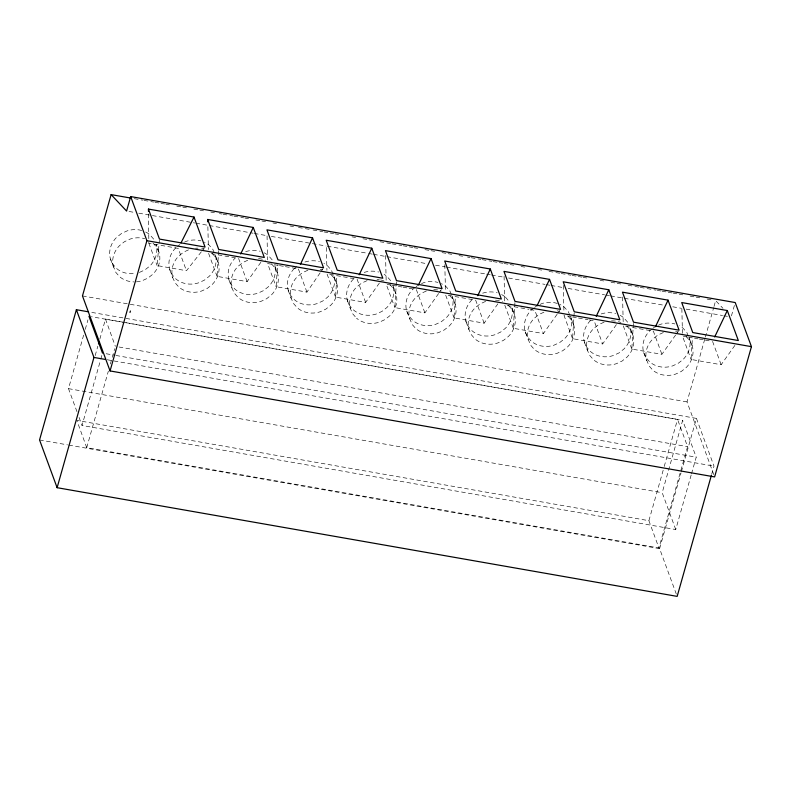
<?xml version="1.0" encoding="UTF-8"?>
<svg xmlns="http://www.w3.org/2000/svg" width="791" height="791" viewBox="0 0 791 791"><rect width="100%" height="100%" fill="white"/><g stroke="black" fill="none" stroke-linecap="round" stroke-linejoin="round"><path stroke-width="0.59" stroke-dasharray="3.96 2.97" d="M438.639 293.471L424.915 312.88L394.838 307.6L396.42 281.853M260.872 262.286L247.118 281.636L217.041 276.356L218.346 255.582M218.425 254.356L218.652 250.688M379.383 283.059L365.63 302.409L335.552 297.129L336.857 276.356M497.885 303.833L484.132 323.183L454.054 317.903L455.359 297.119M557.141 314.225L543.387 333.565L513.31 328.295L514.921 302.617M616.397 324.607L602.643 343.956L572.565 338.677L573.87 317.893M573.95 316.677L574.177 313.009M675.652 334.998L661.899 354.338L631.821 349.068L633.433 323.39M734.898 345.38L721.155 364.72L691.067 359.45L692.372 338.667M320.098 272.895L306.928 292.116L276.108 286.718L277.641 264.738M201.339 251.795L186.449 270.72L157.073 265.568L159.367 240.286M76.964 411.666L68.491 388.648L83.925 334.079M85.27 329.333L87.949 319.841M95.167 355.614L97.837 346.191M99.834 339.131L105.5 319.099L677.551 419.378L687.587 446.658L658.933 547.965L86.713 447.657L76.846 420.407L648.897 520.686L658.933 547.965M691.176 474.976L675.741 529.545L82.037 425.469L100.487 360.231M100.823 359.045L101.831 355.485M86.713 447.657L108.367 371.088M110.364 364.018L114.695 348.702M648.897 520.686L663.896 467.679M664.222 466.492L677.551 419.378M713.769 474.6L687.013 401.897L705.008 338.291M705.335 337.114L713.67 307.659M713.996 306.483L715.667 300.59L722.994 308.371M675.741 529.545L662.196 492.714L682.653 420.357L91.39 316.716M676.325 594.11L659.605 548.647L681.031 472.86M681.367 471.683L696.436 418.399L89.759 312.05M731.438 315.906L734.592 304.772M691.512 473.789L696.209 457.178L682.653 420.357M711.653 474.422L713.996 466.126L696.436 418.399M320.79 271.886L322.876 268.851M439.331 292.502L441.388 289.585M557.833 313.256L559.89 310.359M676.335 334.029L678.401 331.132M202.081 250.856L204.315 248.018M177.461 246.446L179.913 244.518M294.321 268.505L296.773 266.577M415.265 287.351L412.813 289.279A24.758 22.138 -20.2 0 0 406.683 310.982L412.042 324.3L415.779 328.581A23.453 20.971 -20.2 0 0 438.57 332.576L444.265 329.946L449.159 326.09A24.758 22.138 -20.2 0 0 455.29 304.377L449.931 291.068L446.193 286.787A23.453 20.971 -20.2 0 0 441.309 283.653M416.076 286.708L417.707 285.413M533.757 308.114L531.305 310.052A24.758 22.138 -20.2 0 0 525.175 331.755L530.534 345.074L534.271 349.345A23.453 20.971 -20.2 0 0 557.062 353.34L562.757 350.72L567.651 346.853A24.758 22.138 -20.2 0 0 573.782 325.15L568.422 311.832L564.685 307.561A23.453 20.971 -20.2 0 0 559.801 304.426M534.568 307.472L536.199 306.186M652.249 328.888L649.797 330.816A24.758 22.138 -20.2 0 0 643.666 352.529L649.025 365.838L652.763 370.119A23.453 20.971 -20.2 0 0 675.554 374.113L681.249 371.493L686.143 367.627A24.758 22.138 -20.2 0 0 692.273 345.924L686.914 332.606L683.177 328.324A23.453 20.971 -20.2 0 0 679.34 325.714M653.059 328.245L654.691 326.96M184.521 242.125L186.419 241.255A23.453 20.971 -20.2 0 1 200.983 240.879M139.325 272.46L145.02 269.84L149.914 265.974A24.758 22.138 -20.2 0 0 156.054 244.271L159.06 252.448A24.758 22.138 -20.2 0 1 152.92 274.161L148.036 278.027L142.34 280.647A23.453 20.971 -20.2 0 1 136.23 281.853M188.485 249.877L183.739 252.062L178.845 255.918A24.758 22.138 -20.2 0 0 172.705 277.631L175.058 282.763L178.796 287.034A23.453 20.971 -20.2 0 0 201.586 291.029L207.282 288.408L212.176 284.542A24.758 22.138 -20.2 0 0 218.306 262.839L212.947 249.521L209.21 245.25A23.453 20.971 -20.2 0 0 204.325 242.115M247.731 260.259L242.985 262.444L238.091 266.3A24.758 22.138 -20.2 0 0 231.951 288.013L234.304 293.145L238.042 297.416A23.453 20.971 -20.2 0 0 260.832 301.42L266.527 298.79L271.422 294.934A24.758 22.138 -20.2 0 0 277.552 273.221L274.546 265.044A24.758 22.138 -20.2 0 1 268.406 286.747L263.512 290.613L257.817 293.234A23.453 20.971 -20.2 0 1 235.036 289.239L231.288 284.958L228.935 279.826A24.758 22.138 -20.2 0 1 235.075 258.123M307.926 270.206L302.231 272.826L297.337 276.692A24.758 22.138 -20.2 0 0 291.197 298.395L293.55 303.526L297.287 307.808A23.453 20.971 -20.2 0 0 320.078 311.802L325.773 309.182L330.668 305.316A24.758 22.138 -20.2 0 0 336.798 283.613L331.439 270.295L327.701 266.013A23.453 20.971 -20.2 0 0 323.865 263.403M367.172 280.587L361.477 283.218L356.583 287.074A24.758 22.138 -20.2 0 0 350.443 308.787L352.796 313.918L356.533 318.19M421.504 283.672L423.403 282.792A23.453 20.971 -20.2 0 1 437.967 282.417M426.418 290.979L420.723 293.599L415.829 297.456A24.758 22.138 -20.2 0 0 409.689 319.168M485.664 301.361L479.969 303.981L475.075 307.847A24.758 22.138 -20.2 0 0 468.934 329.55L471.288 334.682L475.025 338.963A23.453 20.971 -20.2 0 0 497.816 342.958L503.511 340.338L508.405 336.472A24.758 22.138 -20.2 0 0 514.536 314.769L511.53 306.582A24.758 22.138 -20.2 0 1 505.39 328.285L500.495 332.151L494.8 334.771A23.453 20.971 -20.2 0 1 472.019 330.776L468.272 326.505L465.919 321.373A24.758 22.138 -20.2 0 1 472.059 299.66M539.996 304.436L541.894 303.566A23.453 20.971 -20.2 0 1 558.723 303.962M543.961 312.188L539.215 314.373L534.321 318.229A24.758 22.138 -20.2 0 0 528.18 339.942M604.156 322.135L598.461 324.755L593.566 328.621A24.758 22.138 -20.2 0 0 587.426 350.324L589.779 355.456L593.517 359.737A23.453 20.971 -20.2 0 0 616.308 363.731L622.003 361.101L626.897 357.245A24.758 22.138 -20.2 0 0 633.027 335.532L630.022 327.355A24.758 22.138 -20.2 0 1 623.881 349.058L618.987 352.924L613.292 355.545A23.453 20.971 -20.2 0 1 590.511 351.55L586.764 347.269L584.411 342.137A24.758 22.138 -20.2 0 1 590.551 320.434M658.488 325.21L660.386 324.34A23.453 20.971 -20.2 0 1 674.95 323.954M663.402 332.517L657.707 335.137L652.812 339.003A24.758 22.138 -20.2 0 0 646.672 360.706M134.223 198.67L142.746 200.163M143.962 200.38L153.691 202.081M154.907 202.298L159.772 203.149M160.988 203.366L164.637 203.999M165.853 204.216L169.501 204.859M176.798 206.135L181.663 206.985M182.879 207.202L186.528 207.835M193.835 209.121L198.699 209.971M199.915 210.188L203.564 210.821M210.861 212.107L214.509 212.739M219.374 213.6L221.806 214.025M223.022 214.232L232.752 215.943M233.968 216.151L243.707 217.861M244.923 218.079L248.572 218.712M255.869 219.997L260.733 220.847M261.95 221.055L265.598 221.698M272.895 222.983L276.543 223.616M289.931 225.959L293.58 226.602M298.444 227.452L311.822 229.805M313.038 230.013L322.768 231.723M323.984 231.931L328.848 232.791M330.065 232.999L333.713 233.642M334.929 233.849L338.578 234.492M351.965 236.835L355.614 237.478M362.911 238.753L367.775 239.614M368.992 239.821L372.64 240.464M379.937 241.739L390.892 243.658M392.109 243.875L401.838 245.576M403.054 245.793L407.919 246.644M409.135 246.861L412.783 247.504M414 247.712L417.648 248.354M424.945 249.63L429.81 250.48M431.026 250.698L434.674 251.34M441.981 252.616L446.846 253.466M448.062 253.684L451.71 254.326M459.007 255.602L462.656 256.244M467.521 257.095L469.953 257.52M471.169 257.737L480.898 259.438M482.115 259.656L491.854 261.356M493.07 261.574L497.935 262.424M499.151 262.642L502.799 263.274M504.015 263.492L508.88 264.342M510.096 264.56L513.745 265.193M521.042 266.478L524.69 267.121M538.068 269.464L541.716 270.097M549.023 271.382L559.969 273.3M561.185 273.508L570.914 275.219M572.13 275.436L576.995 276.286M578.211 276.494L581.86 277.137M583.076 277.354L586.724 277.987M600.112 280.34L603.76 280.973M611.057 282.258L615.922 283.109M617.138 283.316L620.787 283.959M628.084 285.244L639.029 287.163M640.245 287.37L656.065 290.149M657.281 290.356L660.93 290.999M662.146 291.207L667.011 292.067M668.227 292.275L671.875 292.917M673.092 293.125L677.956 293.985M679.172 294.193L682.821 294.835M690.118 296.111L694.992 296.971M696.209 297.179L699.857 297.821M707.154 299.097L713.235 300.165M129.012 211.474L133.877 212.324M138.741 213.174L194.695 222.983M195.911 223.2L208.073 225.326M209.289 225.544L253.08 233.216M254.297 233.434L266.458 235.56M271.323 236.42L326.07 246.011M327.286 246.228L367.42 253.258M368.636 253.476L372.284 254.119M373.5 254.326L385.672 256.462M386.888 256.67L427.031 263.71M435.544 265.203L445.274 266.913M446.49 267.121L485.417 273.943M486.633 274.161L490.282 274.793M491.498 275.011L503.659 277.147M508.524 277.997L545.019 284.394M546.235 284.602L549.883 285.244M551.1 285.462L563.261 287.588M568.126 288.448L604.621 294.845M605.837 295.053L609.485 295.696M610.701 295.903L663.006 305.079M672.736 306.779L681.259 308.272M686.123 309.123L722.608 315.52M723.824 315.738L727.473 316.38M278.244 265.4L267.585 263.532L276.108 286.718M279.431 265.608L284.177 266.438M285.363 266.646L296.032 268.515M391.051 285.096L386.245 284.256L394.838 307.6M392.257 285.304L397.072 286.144M398.278 286.362L401.887 286.995M403.084 287.202L407.899 288.043M409.105 288.26L415.117 289.308M507.189 305.534L528.843 309.321M530.049 309.538L534.854 310.379L543.387 333.565M571.25 316.756L564.032 315.49L572.565 338.677M572.457 316.973L577.272 317.814M578.468 318.022L588.099 319.712M589.295 319.92L594.11 320.77L602.643 343.956M625.691 326.307L653.366 331.152L661.899 354.338M687.3 336.966L682.485 336.126L691.067 359.45M688.506 337.174L693.312 338.024M694.518 338.232L698.127 338.864M699.333 339.072L704.148 339.922M705.345 340.13L710.16 340.97M148.5 213.956L148.856 243.242L178.232 248.394L186.449 270.72M82.472 295.923L687.013 401.897M119.006 346.992L687.587 446.658M106.152 353.745L114.665 355.238M115.891 355.456L696.209 457.178M107.23 359.767L713.996 466.126M68.491 388.648L662.196 492.714M39.55 439.954L67.512 444.858M68.728 445.076L659.605 548.647M686.183 336.511L689.93 340.792L692.283 345.924M627.668 322.224L623.931 317.942A23.453 20.971 -20.2 0 0 620.095 315.332M626.937 326.129L630.684 330.401L633.037 335.532M568.442 316.598L571.438 320.019L573.791 325.15M505.439 297.169L509.177 301.45M508.445 305.356L512.192 309.637L514.545 314.769M449.95 295.824L452.946 299.245L455.3 304.377M390.685 280.676L386.947 276.405A23.453 20.971 -20.2 0 0 384.129 274.368M389.953 284.582L393.7 288.863L396.044 293.995A24.758 22.138 -20.2 0 1 389.904 315.698L385.019 319.564L379.324 322.184A23.453 20.971 -20.2 0 1 356.533 318.19M331.459 275.06L334.455 278.481L336.798 283.603M272.193 259.913L268.456 255.631A23.453 20.971 -20.2 0 0 263.571 252.497M271.461 263.818L275.209 268.09L277.552 273.221M212.215 253.427L215.963 257.708L218.306 262.839M153.701 239.139L149.964 234.858A23.453 20.971 -20.2 0 0 145.079 231.723M152.97 243.045L156.717 247.326L159.06 252.448M643.656 352.529L646.01 357.661L649.757 361.932A23.453 20.971 -20.2 0 0 672.538 365.926L678.233 363.306L683.127 359.45A24.758 22.138 -20.2 0 0 689.268 337.737M525.165 331.755L527.518 336.887L531.265 341.168A23.453 20.971 -20.2 0 0 554.046 345.163L559.741 342.533L564.636 338.677A24.758 22.138 -20.2 0 0 570.776 316.964M406.673 310.982L409.026 316.113L412.773 320.395A23.453 20.971 -20.2 0 0 435.554 324.389L441.249 321.769L446.144 317.903A24.758 22.138 -20.2 0 0 452.284 296.2M353.567 278.897A24.758 22.138 -20.2 0 0 347.437 300.6L349.78 305.731L353.528 310.013A23.453 20.971 -20.2 0 0 376.308 314.007L382.004 311.377L386.898 307.521A24.758 22.138 -20.2 0 0 393.038 285.808M294.321 268.505A24.758 22.138 -20.2 0 0 288.191 290.218L290.534 295.35L294.282 299.621A23.453 20.971 -20.2 0 0 317.062 303.615L322.758 300.995L327.652 297.129A24.758 22.138 -20.2 0 0 333.792 275.426M175.829 247.741A24.758 22.138 -20.2 0 0 169.699 269.444L172.042 274.576L175.79 278.857A23.453 20.971 -20.2 0 0 198.571 282.852L204.266 280.222L209.16 276.366A24.758 22.138 -20.2 0 0 215.3 254.653M141.737 230.488A23.453 20.971 -20.2 0 0 127.173 230.863L121.478 233.493L116.584 237.349A24.758 22.138 -20.2 0 0 110.453 259.062L112.797 264.194L116.544 268.465A23.453 20.971 -20.2 0 0 135.271 273.429M110.443 259.062L115.812 272.371L119.55 276.652A23.453 20.971 -20.2 0 0 133.768 281.912M712.562 341.396L721.155 364.72M623.288 325.882L631.821 349.068M584.411 342.137L587.426 350.324M504.777 305.108L513.31 328.295M484.132 323.183L475.668 300.155L445.58 294.875L454.054 317.903M465.919 321.373L468.934 329.55M416.323 289.526L424.915 312.88M393.038 285.808L396.044 293.995M365.63 302.409L357.097 279.223L327.019 273.943L335.552 297.129M347.427 300.6L350.443 308.787M298.395 268.93L306.928 292.116M288.181 290.218L291.197 298.395M247.118 281.636L238.595 258.449L208.517 253.169L217.041 276.356M228.935 279.826L231.951 288.013M169.689 269.444L172.705 277.631M148.856 243.242L157.073 265.568M79.08 417.421L82.037 425.469M105.5 319.099L115.367 346.349M444.799 264.639L445.491 291.246M622.586 296.981L623.199 322.273M563.301 285.393L563.943 311.881M504.075 276.207L504.698 301.5M326.376 247.454L326.93 270.334M207.865 226.681L208.429 249.561M681.862 308.549L682.435 333.723M385.563 255.424L386.216 283.049M267.061 235.866L267.516 259.923M482.648 293.174A23.453 20.971 -20.2 0 1 497.213 292.799M501.603 294.559A23.453 20.971 -20.2 0 1 505.439 297.169M495.463 300.155A23.453 20.971 -20.2 0 1 502.483 301.757M433.755 289.704A23.453 20.971 -20.2 0 1 440.973 290.604M601.14 313.948A23.453 20.971 -20.2 0 1 615.705 313.572M195.535 248.226A23.453 20.971 -20.2 0 1 197.997 248.166M201.646 248.522A23.453 20.971 -20.2 0 1 203.989 249.056M245.665 251.637A23.453 20.971 -20.2 0 1 260.229 251.261M675.613 331.607A23.453 20.971 -20.2 0 1 677.956 332.141M611.492 320.859A23.453 20.971 -20.2 0 1 620.975 322.53M364.157 272.411A23.453 20.971 -20.2 0 1 378.721 272.035M304.911 262.019A23.453 20.971 -20.2 0 1 319.475 261.643M557.121 310.833A23.453 20.971 -20.2 0 1 559.464 311.367M113.459 267.239A24.758 22.138 -20.2 0 1 119.599 245.536L124.494 241.67L130.189 239.05A23.453 20.971 -20.2 0 1 144.743 238.674M258.479 258.608A23.453 20.971 -20.2 0 1 265.499 260.219M376.971 279.381A23.453 20.971 -20.2 0 1 379.383 279.678M380.56 279.915A23.453 20.971 -20.2 0 1 383.991 280.983M320.137 269.296A23.453 20.971 -20.2 0 1 322.481 269.83"/><path stroke-width="1.19" d="M88.543 311.832L76.381 309.706L39.55 439.954L57.11 487.691L677.165 596.384L711.317 475.599M111.116 194.616L82.472 295.923L110.068 370.939L714.619 476.914L751.45 346.656L735.215 302.548L130.673 196.573L126.58 211.049L111.116 194.616L130.574 198.027M57.11 487.691L93.951 357.443L76.381 309.706M98.499 343.838L99.162 341.485M110.068 370.939L146.899 240.682L130.673 196.573M130.001 312.445L130.416 311.001M300.412 264.491L312.524 237.834L266.943 229.845L277.987 259.853L323.568 267.842L312.524 237.834M477.754 295.696L490.291 268.999L444.71 261.01L455.745 291.009L501.326 298.998L490.291 268.999M240.691 254.02L253.268 227.452L207.697 219.463L207.756 221.866M359.193 274.793L371.78 248.226L326.199 240.237L337.243 270.235L382.814 278.224L371.78 248.226M536.96 305.949L549.537 279.381L503.956 271.392L515 301.401L560.582 309.39L549.537 279.381M596.206 316.341L608.793 289.773L563.212 281.784L574.256 311.783L619.837 319.772L608.793 289.773M655.462 326.723L668.049 300.155L622.468 292.166L633.512 322.174L679.083 330.163L668.049 300.155M418.419 285.106L431.036 258.608L385.454 250.618L396.489 280.627L442.07 288.616L431.036 258.608M714.668 336.986L727.305 310.547L681.723 302.558L692.758 332.556L738.339 340.545L727.305 310.547M180.961 242.995L194.022 217.06L148.441 209.071L148.471 211.513M146.899 240.682L751.45 346.656M93.951 357.443L104.798 359.341M253.268 227.452L264.313 257.451L218.731 249.462L207.697 219.463M194.022 217.06L205.057 247.069L159.475 239.08L148.441 209.071M88.958 316.281L102.504 353.112"/></g></svg>
